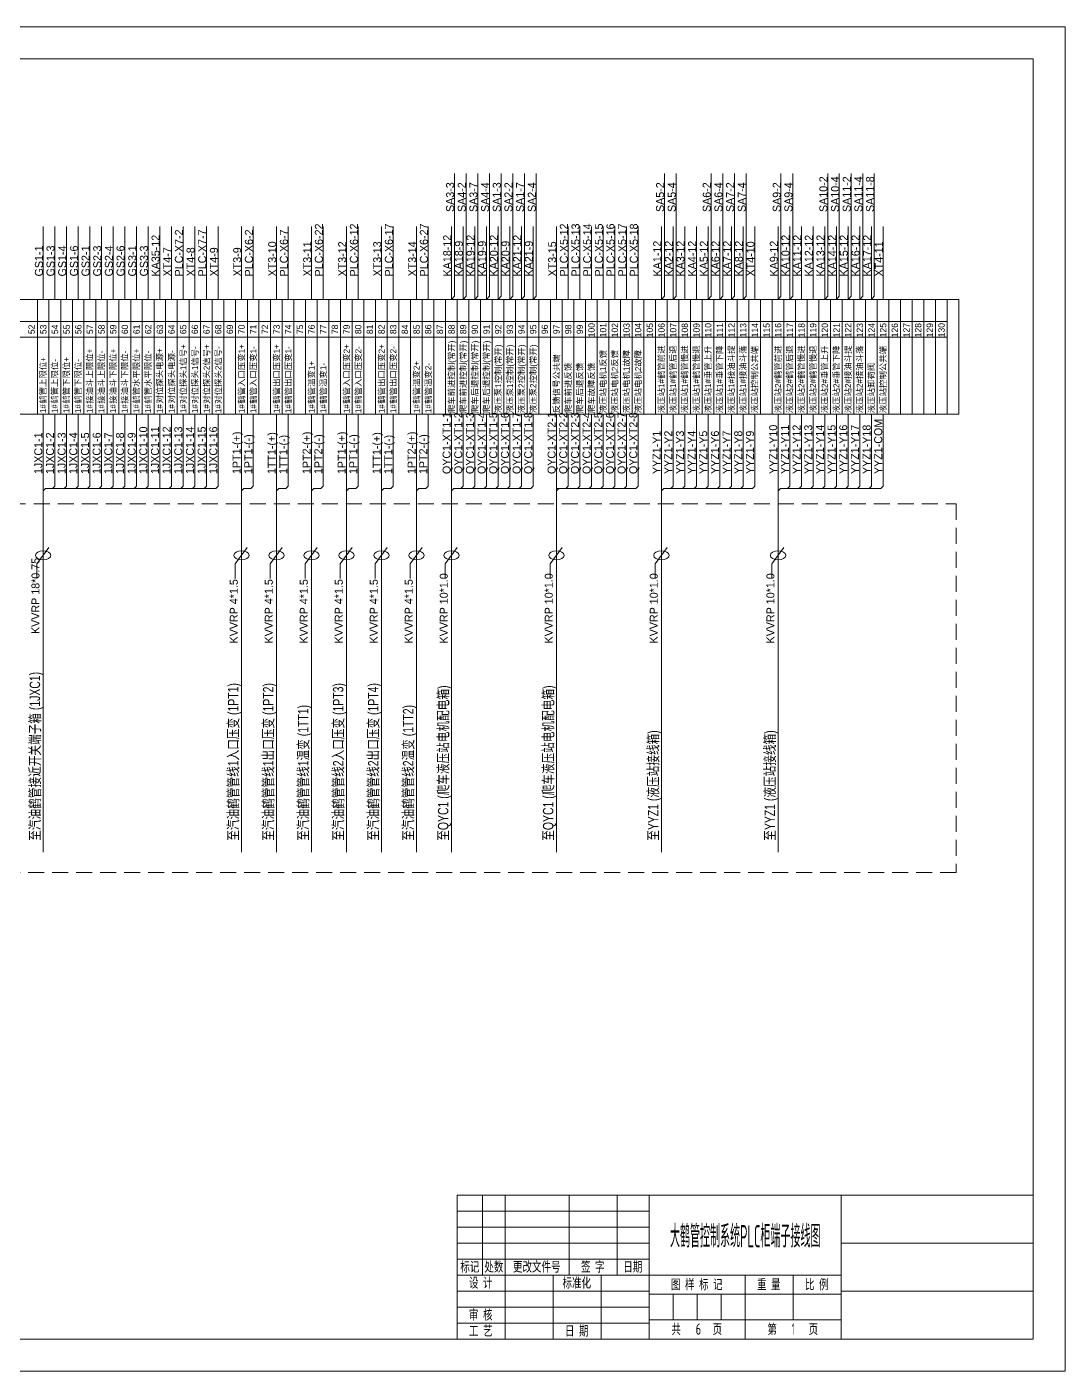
# Model space of a CAD drawing. Header units: millimetres. Extents: x 32626 to 72822, y 60047 to 123188.
# Drawn here: x 34783 to 37378, y 68575 to 71935 of the extents above; entities that cross this region are included whole.
import ezdxf
from ezdxf.enums import TextEntityAlignment as Align

# ---------------------------------------------------------------- set-up
doc = ezdxf.new("R2010")
doc.units = ezdxf.units.MM
doc.header["$LTSCALE"] = 10
doc.linetypes.add('AUDIT_D_061228083857-4', pattern=[6, 4, -2])
for name, color, linetype, lineweight in [('1轮廓实线层', 7, 'Continuous', 18), ('2细线层', 4, 'Continuous', 18), ('6文字层', 3, 'Continuous', 18), ('图框层', 7, 'Continuous', 18)]:
    doc.layers.add(name, color=color, linetype=linetype, lineweight=lineweight)
doc.styles.get("Standard").update_dxf_attribs({"font": 'isocp.shx', "width": 0.707, "bigfont": 'hztxt.shx'})
doc.styles.add('样式 1', font='SIMYOU.TTF', dxfattribs={"width": 0.75})

msp = doc.modelspace()

# ---------------------------------------------------------------- linework, layer by layer
at = {"layer": '1轮廓实线层'}
for p, q in [((35851.4, 71261.9), (35851.4, 71568)), ((35880.5, 71261.9), (35880.5, 71568)), ((35909.7, 71261.9), (35909.7, 71568)), ((35938.8, 71261.9), (35938.8, 71568)), ((35968, 71261.9), (35968, 71568)), ((35997.2, 71261.9), (35997.2, 71568)), ((36026.3, 71261.9), (36026.3, 71568)), ((36055.5, 71261.9), (36055.5, 71568)), ((36376.2, 71261.9), (36376.2, 71568)), ((36405.4, 71261.9), (36405.4, 71568)), ((36492.9, 71261.9), (36492.9, 71568)), ((36522, 71261.9), (36522, 71568)), ((36551.2, 71261.9), (36551.2, 71568)), ((36580.4, 71261.9), (36580.4, 71568)), ((36667.8, 71261.9), (36667.8, 71568)), ((36697, 71261.9), (36697, 71568)), ((36784.5, 71261.9), (36784.5, 71568)), ((36813.6, 71261.9), (36813.6, 71568)), ((36842.8, 71261.9), (36842.8, 71568)), ((36872, 71261.9), (36872, 71568)), ((36901.1, 71261.9), (36901.1, 71568)), ((34823.5, 71253.6), (34823.5, 71436.1)), ((34852.6, 71253.6), (34852.6, 71436.1)), ((34881.8, 71253.6), (34881.8, 71436.1)), ((34910.9, 71253.6), (34910.9, 71436.1)), ((34940.1, 71253.6), (34940.1, 71436.1)), ((34969.3, 71253.6), (34969.3, 71436.1)), ((34998.4, 71253.6), (34998.4, 71436.1)), ((35027.6, 71253.6), (35027.6, 71436.1)), ((35056.7, 71253.6), (35056.7, 71436.1)), ((35085.9, 71253.6), (35085.9, 71436.1)), ((35115.1, 71253.6), (35115.1, 71436.1)), ((35144.2, 71253.6), (35144.2, 71436.1)), ((35173.4, 71253.6), (35173.4, 71436.1)), ((35202.5, 71253.6), (35202.5, 71436.1)), ((35231.7, 71253.6), (35231.7, 71436.1)), ((35260.9, 71253.6), (35260.9, 71436.1)), ((35319.2, 71253.6), (35319.2, 71436.1)), ((35348.3, 71253.6), (35348.3, 71436.1)), ((35406.7, 71253.6), (35406.7, 71436.1)), ((35435.8, 71253.6), (35435.8, 71436.1)), ((35494.1, 71253.6), (35494.1, 71436.1)), ((35523.3, 71253.6), (35523.3, 71436.1)), ((35581.6, 71253.6), (35581.6, 71436.1)), ((35610.8, 71253.6), (35610.8, 71436.1)), ((35669.1, 71253.6), (35669.1, 71436.1)), ((35698.3, 71253.6), (35698.3, 71436.1)), ((35756.6, 71253.6), (35756.6, 71436.1)), ((35785.7, 71253.6), (35785.7, 71436.1)), ((35844.1, 71253.6), (35844.1, 71436.1)), ((35873.2, 71253.6), (35873.2, 71436.1)), ((35902.4, 71253.6), (35902.4, 71436.1)), ((35931.5, 71253.6), (35931.5, 71436.1)), ((35960.7, 71253.6), (35960.7, 71436.1)), ((35989.9, 71253.6), (35989.9, 71436.1)), ((36019, 71253.6), (36019, 71436.1)), ((36048.2, 71253.6), (36048.2, 71436.1)), ((36106.5, 71253.6), (36106.5, 71436.1)), ((36135.7, 71253.6), (36135.7, 71436.1)), ((36164.8, 71253.6), (36164.8, 71436.1)), ((36194, 71253.6), (36194, 71436.1)), ((36223.1, 71253.6), (36223.1, 71436.1)), ((36252.3, 71253.6), (36252.3, 71436.1)), ((36281.5, 71253.6), (36281.5, 71436.1)), ((36310.6, 71253.6), (36310.6, 71436.1)), ((36368.9, 71253.6), (36368.9, 71436.1)), ((36398.1, 71253.6), (36398.1, 71436.1)), ((36427.3, 71253.6), (36427.3, 71436.1)), ((36456.4, 71253.6), (36456.4, 71436.1)), ((36485.6, 71253.6), (36485.6, 71436.1)), ((36514.7, 71253.6), (36514.7, 71436.1)), ((36543.9, 71253.6), (36543.9, 71436.1)), ((36573.1, 71253.6), (36573.1, 71436.1)), ((36602.2, 71253.6), (36602.2, 71436.1)), ((36660.5, 71253.6), (36660.5, 71436.1)), ((36689.7, 71253.6), (36689.7, 71436.1)), ((36718.9, 71253.6), (36718.9, 71436.1)), ((36748, 71253.6), (36748, 71436.1)), ((36777.2, 71253.6), (36777.2, 71436.1)), ((36806.3, 71253.6), (36806.3, 71436.1)), ((36835.5, 71253.6), (36835.5, 71436.1)), ((36864.7, 71253.6), (36864.7, 71436.1)), ((36893.8, 71253.6), (36893.8, 71436.1)), ((36923, 71253.6), (36923, 71436.1)), ((33292.6, 71253.6), (37112.5, 71253.6)), ((34808.9, 71253.6), (34808.9, 70966.9)), ((34838, 71253.6), (34838, 70966.9)), ((34867.2, 71253.6), (34867.2, 70966.9)), ((34896.4, 71253.6), (34896.4, 70966.9)), ((34925.5, 71253.6), (34925.5, 70966.9)), ((34954.7, 71253.6), (34954.7, 70966.9)), ((34983.8, 71253.6), (34983.8, 70966.9)), ((35013, 71253.6), (35013, 70966.9)), ((35042.2, 71253.6), (35042.2, 70966.9)), ((35071.3, 71253.6), (35071.3, 70966.9)), ((35100.5, 71253.6), (35100.5, 70966.9)), ((35129.6, 71253.6), (35129.6, 70966.9)), ((35158.8, 71253.6), (35158.8, 70966.9)), ((35188, 71253.6), (35188, 70966.9)), ((35217.1, 71253.6), (35217.1, 70966.9)), ((35246.3, 71253.6), (35246.3, 70966.9)), ((35275.4, 71253.6), (35275.4, 70966.9)), ((35304.6, 71253.6), (35304.6, 70966.9)), ((35333.8, 71253.6), (35333.8, 70966.9)), ((35362.9, 71253.6), (35362.9, 70966.9)), ((35392.1, 71253.6), (35392.1, 70966.9)), ((35421.2, 71253.6), (35421.2, 70966.9)), ((35450.4, 71253.6), (35450.4, 70966.9)), ((35479.6, 71253.6), (35479.6, 70966.9)), ((35508.7, 71253.6), (35508.7, 70966.9)), ((35537.9, 71253.6), (35537.9, 70966.9)), ((35567, 71253.6), (35567, 70966.9)), ((35596.2, 71253.6), (35596.2, 70966.9)), ((35625.4, 71253.6), (35625.4, 70966.9)), ((35654.5, 71253.6), (35654.5, 70966.9)), ((35683.7, 71253.6), (35683.7, 70966.9)), ((35712.8, 71253.6), (35712.8, 70966.9)), ((35742, 71253.6), (35742, 70966.9)), ((35771.2, 71253.6), (35771.2, 70966.9)), ((35800.3, 71253.6), (35800.3, 70966.9)), ((35829.5, 71253.6), (35829.5, 70966.9)), ((35844.1, 71253.6), (35851.4, 71261.9)), ((35858.6, 71253.6), (35858.6, 70966.9)), ((35873.2, 71253.6), (35880.5, 71261.9)), ((35887.8, 71253.6), (35887.8, 70966.9)), ((35902.4, 71253.6), (35909.7, 71261.9)), ((35917, 71253.6), (35917, 70966.9)), ((35931.5, 71253.6), (35938.8, 71261.9)), ((35946.1, 71253.6), (35946.1, 70966.9)), ((35960.7, 71253.6), (35968, 71261.9)), ((35975.3, 71253.6), (35975.3, 70966.9)), ((35989.9, 71253.6), (35997.2, 71261.9)), ((36004.4, 71253.6), (36004.4, 70966.9)), ((36019, 71253.6), (36026.3, 71261.9)), ((36033.6, 71253.6), (36033.6, 70966.9)), ((36048.2, 71253.6), (36055.5, 71261.9)), ((36062.8, 71253.6), (36062.8, 70966.9)), ((36091.9, 71253.6), (36091.9, 70966.9)), ((36121.1, 71253.6), (36121.1, 70966.9)), ((36150.2, 71253.6), (36150.2, 70966.9)), ((36179.4, 71253.6), (36179.4, 70966.9)), ((36208.6, 71253.6), (36208.6, 70966.9)), ((36237.7, 71253.6), (36237.7, 70966.9)), ((36266.9, 71253.6), (36266.9, 70966.9)), ((36296, 71253.6), (36296, 70966.9)), ((36325.2, 71253.6), (36325.2, 70966.9)), ((36354.4, 71253.6), (36354.4, 70966.9)), ((36368.9, 71253.6), (36376.2, 71261.9)), ((36383.5, 71253.6), (36383.5, 70966.9)), ((36398.1, 71253.6), (36405.4, 71261.9)), ((36412.7, 71253.6), (36412.7, 70966.9)), ((36441.8, 71253.6), (36441.8, 70966.9)), ((36471, 71253.6), (36471, 70966.9)), ((36485.6, 71253.6), (36492.9, 71261.9)), ((36500.2, 71253.6), (36500.2, 70966.9)), ((36514.7, 71253.6), (36522, 71261.9)), ((36529.3, 71253.6), (36529.3, 70966.9)), ((36543.9, 71253.6), (36551.2, 71261.9)), ((36558.5, 71253.6), (36558.5, 70966.9)), ((36573.1, 71253.6), (36580.4, 71261.9)), ((36587.6, 71253.6), (36587.6, 70966.9)), ((36616.8, 71253.6), (36616.8, 70966.9)), ((36646, 71253.6), (36646, 70966.9)), ((36660.5, 71253.6), (36667.8, 71261.9)), ((36675.1, 71253.6), (36675.1, 70966.9)), ((36689.7, 71253.6), (36697, 71261.9)), ((36704.3, 71253.6), (36704.3, 70966.9)), ((36733.4, 71253.6), (36733.4, 70966.9)), ((36762.6, 71253.6), (36762.6, 70966.9)), ((36777.2, 71253.6), (36784.5, 71261.9)), ((36791.8, 71253.6), (36791.8, 70966.9)), ((36806.3, 71253.6), (36813.6, 71261.9)), ((36820.9, 71253.6), (36820.9, 70966.9)), ((36835.5, 71253.6), (36842.8, 71261.9)), ((36850.1, 71253.6), (36850.1, 70966.9)), ((36864.7, 71253.6), (36872, 71261.9)), ((36879.2, 71253.6), (36879.2, 70966.9)), ((36893.8, 71253.6), (36901.1, 71261.9)), ((36908.4, 71253.6), (36908.4, 70966.9)), ((36937.6, 71253.6), (36937.6, 70966.9)), ((36966.7, 71253.6), (36966.7, 70966.9)), ((36995.9, 71253.6), (36995.9, 70966.9)), ((37025, 71253.6), (37025, 70966.9)), ((37054.2, 71253.6), (37054.2, 70966.9)), ((37083.4, 71253.6), (37083.4, 70966.9)), ((37112.5, 71253.6), (37112.5, 70966.9)), ((33292.6, 71198.1), (37083.4, 71198.1)), ((33292.6, 71158.8), (37083.4, 71158.8)), ((37112.5, 70966.9), (33292.6, 70966.9)), ((34823.5, 70966.9), (34823.5, 70780.7)), ((34852.6, 70966.9), (34852.6, 70786.4)), ((34881.8, 70966.9), (34881.8, 70786.4)), ((34910.9, 70966.9), (34910.9, 70786.4)), ((34940.1, 70966.9), (34940.1, 70786.4)), ((34969.3, 70966.9), (34969.3, 70786.4)), ((34998.4, 70966.9), (34998.4, 70786.4)), ((35027.6, 70966.9), (35027.6, 70786.4)), ((35056.7, 70966.9), (35056.7, 70786.4)), ((35085.9, 70966.9), (35085.9, 70786.4)), ((35115.1, 70966.9), (35115.1, 70780.7)), ((35144.2, 70966.9), (35144.2, 70786.4)), ((35173.4, 70966.9), (35173.4, 70786.4)), ((35202.5, 70966.9), (35202.5, 70786.4)), ((35231.7, 70966.9), (35231.7, 70786.4)), ((35260.9, 70966.9), (35260.9, 70786.4)), ((35319.2, 70966.9), (35319.2, 70780.7)), ((35348.3, 70966.9), (35348.3, 70786.4)), ((35406.7, 70966.9), (35406.7, 70780.7)), ((35435.8, 70966.9), (35435.8, 70786.4)), ((35494.1, 70966.9), (35494.1, 70780.7)), ((35523.3, 70966.9), (35523.3, 70786.4)), ((35581.6, 70966.9), (35581.6, 70780.7)), ((35610.8, 70966.9), (35610.8, 70786.4)), ((35669.1, 70966.9), (35669.1, 70780.7)), ((35698.3, 70966.9), (35698.3, 70786.4)), ((35756.6, 70966.9), (35756.6, 70780.7)), ((35785.7, 70966.9), (35785.7, 70786.4)), ((35844.1, 70966.9), (35844.1, 70780.7)), ((35873.2, 70966.9), (35873.2, 70786.4)), ((35902.4, 70966.9), (35902.4, 70786.4)), ((35931.5, 70966.9), (35931.5, 70786.4)), ((35960.7, 70966.9), (35960.7, 70786.4)), ((35989.9, 70966.9), (35989.9, 70786.4)), ((36019, 70966.9), (36019, 70786.4)), ((36048.2, 70966.9), (36048.2, 70786.4)), ((36106.5, 70966.9), (36106.5, 70780.7)), ((36135.7, 70966.9), (36135.7, 70786.4)), ((36164.8, 70966.9), (36164.8, 70786.4)), ((36194, 70966.9), (36194, 70786.4)), ((36223.1, 70966.9), (36223.1, 70786.4)), ((36252.3, 70966.9), (36252.3, 70786.4)), ((36281.5, 70966.9), (36281.5, 70786.4)), ((36310.6, 70966.9), (36310.6, 70786.4)), ((36368.9, 70966.9), (36368.9, 70780.7)), ((36398.1, 70966.9), (36398.1, 70786.4)), ((36427.3, 70966.9), (36427.3, 70786.4)), ((36456.4, 70966.9), (36456.4, 70786.4)), ((36485.6, 70966.9), (36485.6, 70786.4)), ((36514.7, 70966.9), (36514.7, 70786.4)), ((36543.9, 70966.9), (36543.9, 70786.4)), ((36573.1, 70966.9), (36573.1, 70786.4)), ((36602.2, 70966.9), (36602.2, 70786.4)), ((36660.5, 70966.9), (36660.5, 70780.7)), ((36689.7, 70966.9), (36689.7, 70786.4)), ((36718.9, 70966.9), (36718.9, 70786.4)), ((36748, 70966.9), (36748, 70786.4)), ((36777.2, 70966.9), (36777.2, 70786.4)), ((36806.3, 70966.9), (36806.3, 70786.4)), ((36835.5, 70966.9), (36835.5, 70786.4)), ((36864.7, 70966.9), (36864.7, 70786.4)), ((36893.8, 70966.9), (36893.8, 70786.4)), ((36923, 70966.9), (36923, 70786.4)), ((34823.5, 70780.7), (34823.5, 70279.8)), ((34823.5, 70774.9), (34829.2, 70780.7)), ((35255.1, 70780.7), (34829.2, 70780.7)), ((34852.6, 70786.4), (34846.8, 70780.7)), ((34881.8, 70786.4), (34876, 70780.7)), ((34910.9, 70786.4), (34905.2, 70780.7)), ((34940.1, 70786.4), (34934.3, 70780.7)), ((34969.3, 70786.4), (34963.5, 70780.7)), ((34998.4, 70786.4), (34992.6, 70780.7)), ((35027.6, 70786.4), (35021.8, 70780.7)), ((35056.7, 70786.4), (35051, 70780.7)), ((35085.9, 70786.4), (35080.1, 70780.7)), ((35144.2, 70786.4), (35138.4, 70780.7)), ((35173.4, 70786.4), (35167.6, 70780.7)), ((35202.5, 70786.4), (35196.8, 70780.7)), ((35231.7, 70786.4), (35225.9, 70780.7)), ((35260.9, 70786.4), (35255.1, 70780.7)), ((35319.2, 70780.7), (35319.2, 70279.8)), ((35319.2, 70774.9), (35324.9, 70780.7)), ((35342.6, 70780.7), (35324.9, 70780.7)), ((35348.3, 70786.4), (35342.6, 70780.7)), ((35406.7, 70780.7), (35406.7, 70279.8)), ((35406.7, 70774.9), (35412.4, 70780.7)), ((35430, 70780.7), (35412.4, 70780.7)), ((35435.8, 70786.4), (35430, 70780.7)), ((35494.1, 70780.7), (35494.1, 70279.8)), ((35494.1, 70774.9), (35499.9, 70780.7)), ((35517.5, 70780.7), (35499.9, 70780.7)), ((35523.3, 70786.4), (35517.5, 70780.7)), ((35581.6, 70780.7), (35581.6, 70279.8)), ((35581.6, 70774.9), (35587.4, 70780.7)), ((35605, 70780.7), (35587.4, 70780.7)), ((35610.8, 70786.4), (35605, 70780.7)), ((35669.1, 70780.7), (35669.1, 70279.8)), ((35669.1, 70774.9), (35674.9, 70780.7)), ((35692.5, 70780.7), (35674.9, 70780.7)), ((35698.3, 70786.4), (35692.5, 70780.7)), ((35756.6, 70780.7), (35756.6, 70279.8)), ((35756.6, 70774.9), (35762.3, 70780.7)), ((35780, 70780.7), (35762.3, 70780.7)), ((35785.7, 70786.4), (35780, 70780.7)), ((35844.1, 70774.9), (35849.8, 70780.7)), ((35844.1, 70780.7), (35844.1, 70279.8)), ((36042.4, 70780.7), (35849.8, 70780.7)), ((35873.2, 70786.4), (35867.4, 70780.7)), ((35902.4, 70786.4), (35896.6, 70780.7)), ((35931.5, 70786.4), (35925.8, 70780.7)), ((35960.7, 70786.4), (35954.9, 70780.7)), ((35989.9, 70786.4), (35984.1, 70780.7)), ((36019, 70786.4), (36013.2, 70780.7)), ((36048.2, 70786.4), (36042.4, 70780.7)), ((36304.8, 70780.7), (36106.5, 70780.7)), ((36106.5, 70780.7), (36106.5, 70279.8)), ((36106.5, 70774.9), (36112.3, 70780.7)), ((36135.7, 70786.4), (36129.9, 70780.7)), ((36164.8, 70786.4), (36159, 70780.7)), ((36194, 70786.4), (36188.2, 70780.7)), ((36223.1, 70786.4), (36217.4, 70780.7)), ((36252.3, 70786.4), (36246.5, 70780.7)), ((36281.5, 70786.4), (36275.7, 70780.7)), ((36310.6, 70786.4), (36304.8, 70780.7)), ((36368.9, 70780.7), (36368.9, 70279.8)), ((36368.9, 70774.9), (36374.7, 70780.7)), ((36538.1, 70780.7), (36374.7, 70780.7)), ((36398.1, 70786.4), (36392.3, 70780.7)), ((36427.3, 70786.4), (36421.5, 70780.7)), ((36456.4, 70786.4), (36450.6, 70780.7)), ((36485.6, 70786.4), (36479.8, 70780.7)), ((36514.7, 70786.4), (36509, 70780.7)), ((36543.9, 70786.4), (36538.1, 70780.7)), ((36596.4, 70780.7), (36538.1, 70780.7)), ((36573.1, 70786.4), (36567.3, 70780.7)), ((36602.2, 70786.4), (36596.4, 70780.7)), ((36660.5, 70780.7), (36660.5, 70279.8)), ((36660.5, 70774.9), (36666.3, 70780.7)), ((36917.2, 70780.7), (36666.3, 70780.7)), ((36689.7, 70786.4), (36683.9, 70780.7)), ((36718.9, 70786.4), (36713.1, 70780.7)), ((36748, 70786.4), (36742.2, 70780.7)), ((36777.2, 70786.4), (36771.4, 70780.7)), ((36806.3, 70786.4), (36800.6, 70780.7)), ((36835.5, 70786.4), (36829.7, 70780.7)), ((36864.7, 70786.4), (36858.9, 70780.7)), ((36893.8, 70786.4), (36888, 70780.7)), ((36923, 70786.4), (36917.2, 70780.7)), ((34837.8, 70633.2), (34808, 70592.9)), ((35333.5, 70633.2), (35303.7, 70592.9)), ((35421, 70633.2), (35391.2, 70592.9)), ((35508.5, 70633.2), (35478.7, 70592.9)), ((35596, 70633.2), (35566.2, 70592.9)), ((35683.4, 70633.2), (35653.6, 70592.9)), ((35770.9, 70633.2), (35741.1, 70592.9)), ((35858.4, 70633.2), (35828.6, 70592.9)), ((36120.8, 70633.2), (36091, 70592.9)), ((36383.3, 70633.2), (36353.5, 70592.9)), ((36674.9, 70633.2), (36645.1, 70592.9)), ((34808, 70592.9), (34808, 70555.6)), ((35303.7, 70592.9), (35303.7, 70555.6)), ((35391.2, 70592.9), (35391.2, 70555.6)), ((35478.7, 70592.9), (35478.7, 70555.6)), ((35566.2, 70592.9), (35566.2, 70555.6)), ((35653.6, 70592.9), (35653.6, 70555.6)), ((35741.1, 70592.9), (35741.1, 70555.6)), ((35828.6, 70592.9), (35828.6, 70555.6)), ((36091, 70592.9), (36091, 70555.6)), ((36353.5, 70592.9), (36353.5, 70555.6)), ((36645.1, 70592.9), (36645.1, 70555.6)), ((34823.5, 70279.8), (34823.5, 69871.8)), ((35319.2, 70279.8), (35319.2, 69871.8)), ((35406.7, 70279.8), (35406.7, 69871.8)), ((35494.1, 70279.8), (35494.1, 69871.8)), ((35581.6, 70279.8), (35581.6, 69871.8)), ((35669.1, 70279.8), (35669.1, 69871.8)), ((35756.6, 70279.8), (35756.6, 69871.8)), ((35844.1, 70279.8), (35844.1, 69871.8)), ((36106.6, 70279.8), (36106.6, 69871.8)), ((36368.9, 70279.8), (36368.9, 69871.8)), ((36660.5, 70279.8), (36660.5, 69871.8)), ((37298, 69014.8), (35858, 69014.8)), ((35858, 68654.8), (35858, 69014.8)), ((35858, 68654.8), (37298, 68654.8))]:
    msp.add_line(p, q, dxfattribs=at)
at = {"layer": '1轮廓实线层', "linetype": 'AUDIT_D_061228083857-4'}
msp.add_lwpolyline([(32999.7, 70742.6), (37105.7, 70742.6), (37105.7, 69821.4), (32999.7, 69821.4)], close=True, dxfattribs=at)
at = {"layer": '1轮廓实线层'}
for centre in [(34823.5, 70613.8), (35319.2, 70613.8), (35406.7, 70613.8), (35494.1, 70613.8), (35581.6, 70613.8), (35669.1, 70613.8), (35756.6, 70613.8), (35844.1, 70613.8), (36106.5, 70613.8), (36368.9, 70613.8), (36660.5, 70613.8)]:
    msp.add_ellipse(centre, major_axis=(19.3, 0), ratio=0.567806, dxfattribs=at)
at = {"layer": '2细线层'}
for p, q in [((37378, 71934.8), (32626, 71934.8)), ((37378, 71934.8), (37378, 68574.8)), ((35922, 68814.8), (35922, 69014.8)), ((35978, 68814.8), (35978, 69014.8)), ((36138, 68814.8), (36138, 69014.8)), ((36258, 68814.8), (36258, 69014.8)), ((36338, 68654.8), (36338, 69014.8)), ((36818, 68654.8), (36818, 69014.8)), ((35858, 68974.8), (36338, 68974.8)), ((35858, 68934.8), (36338, 68934.8)), ((35858, 68894.8), (36338, 68894.8)), ((36818, 68894.8), (37298, 68894.8)), ((35858, 68854.8), (36338, 68854.8)), ((35858, 68814.8), (36818, 68814.8)), ((35978, 68654.8), (35978, 68814.8)), ((36098, 68654.8), (36098, 68814.8)), ((36218, 68654.8), (36218, 68814.8)), ((36578, 68654.8), (36578, 68814.8)), ((36698, 68702.8), (36698, 68814.8)), ((35858, 68774.8), (36338, 68774.8)), ((36338, 68766.8), (36818, 68766.8)), ((36398, 68702.8), (36398, 68766.8)), ((36458, 68702.8), (36458, 68766.8)), ((36518, 68702.8), (36518, 68766.8)), ((36818, 68774.8), (37298, 68774.8)), ((35858, 68734.8), (36338, 68734.8)), ((35858, 68694.8), (36338, 68694.8)), ((36338, 68702.8), (36818, 68702.8)), ((37378, 68574.8), (32626, 68574.8))]:
    msp.add_line(p, q, dxfattribs=at)
at = {"layer": '图框层'}
for p, q in [((37298, 71854.8), (32826, 71854.8)), ((37298, 71854.8), (37298, 68654.8)), ((37298, 68654.8), (37298, 69014.8)), ((32826, 68654.8), (37298, 68654.8))]:
    msp.add_line(p, q, dxfattribs=at)

# ---------------------------------------------------------------- texts
at = {"layer": '1轮廓实线层', "style": '样式 1'}
for s, height, p in [('SA3-3', 20, (35850.7, 71472)), ('SA4-2', 20, (35879.8, 71472)), ('SA3-7', 20, (35909, 71472)), ('SA4-4', 20, (35938.2, 71472)), ('SA1-3', 20, (35967.3, 71472)), ('SA2-2', 20, (35996.5, 71472)), ('SA1-7', 20, (36025.6, 71472)), ('SA2-4', 20, (36054.8, 71472)), ('SA5-2', 20, (36375.6, 71472)), ('SA5-4', 20, (36404.7, 71472)), ('SA6-2', 20, (36492.2, 71472)), ('SA6-4', 20, (36521.4, 71472)), ('SA7-2', 20, (36550.5, 71472)), ('SA7-4', 20, (36579.7, 71472)), ('SA9-2', 20, (36667.2, 71472)), ('SA9-4', 20, (36696.3, 71472)), ('SA10-2', 20, (36783.8, 71472)), ('SA10-4', 20, (36813, 71472)), ('SA11-2', 20, (36842.1, 71472)), ('SA11-4', 20, (36871.3, 71472)), ('SA11-8', 20, (36900.4, 71472)), ('PLC-X6-22', 20, (35522.6, 71311)), ('PLC-X6-12', 20, (35610.1, 71311)), ('PLC-X6-17', 20, (35697.6, 71311)), ('PLC-X6-27', 20, (35785.1, 71311)), ('PLC-X5-12', 20, (36135, 71311)), ('PLC-X5-13', 20, (36164.1, 71311)), ('PLC-X5-14', 20, (36193.3, 71311)), ('PLC-X5-15', 20, (36222.5, 71311)), ('PLC-X5-16', 20, (36251.6, 71311)), ('PLC-X5-17', 20, (36280.8, 71311)), ('PLC-X5-18', 20, (36309.9, 71311)), ('KA35-12', 20, (35114.4, 71311)), ('PLC-X7-2', 20, (35172.7, 71311)), ('PLC-X7-7', 20, (35231, 71311)), ('PLC-X6-2', 20, (35347.7, 71311)), ('PLC-X6-7', 20, (35435.1, 71311)), ('KA18-12', 20, (35843.4, 71311)), ('KA19-12', 20, (35901.7, 71311)), ('KA20-12', 20, (35960, 71311)), ('KA21-12', 20, (36018.3, 71311)), ('KA10-12', 20, (36689, 71311)), ('KA11-12', 20, (36718.2, 71311)), ('KA12-12', 20, (36747.3, 71311)), ('KA13-12', 20, (36776.5, 71311)), ('KA14-12', 20, (36805.7, 71311)), ('KA15-12', 20, (36834.8, 71311)), ('KA16-12', 20, (36864, 71311)), ('KA17-12', 20, (36893.1, 71311)), ('GS1-1', 20, (34822.8, 71311)), ('GS1-3', 20, (34851.9, 71311)), ('GS1-4', 20, (34881.1, 71311)), ('GS1-6', 20, (34910.3, 71311)), ('GS2-1', 20, (34939.4, 71311)), ('GS2-3', 20, (34968.6, 71311)), ('GS2-4', 20, (34997.7, 71311)), ('GS2-6', 20, (35026.9, 71311)), ('GS3-1', 20, (35056.1, 71311)), ('GS3-3', 20, (35085.2, 71311)), ('XT4-7', 20, (35143.5, 71311)), ('XT4-8', 20, (35201.9, 71311)), ('XT4-9', 20, (35260.2, 71311)), ('XT3-9', 20, (35318.5, 71311)), ('XT3-10', 20, (35406, 71311)), ('XT3-11', 20, (35493.5, 71311)), ('XT3-12', 20, (35580.9, 71311)), ('XT3-13', 20, (35668.4, 71311)), ('XT3-14', 20, (35755.9, 71311)), ('KA18-9', 20, (35872.5, 71311)), ('KA19-9', 20, (35930.9, 71311)), ('KA20-9', 20, (35989.2, 71311)), ('KA21-9', 20, (36047.5, 71311)), ('XT3-15', 20, (36105.8, 71311)), ('KA1-12', 20, (36368.3, 71311)), ('KA2-12', 20, (36397.4, 71311)), ('KA3-12', 20, (36426.6, 71311)), ('KA4-12', 20, (36455.7, 71311)), ('KA5-12', 20, (36484.9, 71311)), ('KA6-12', 20, (36514.1, 71311)), ('KA7-12', 20, (36543.2, 71311)), ('KA8-12', 20, (36572.4, 71311)), ('XT4-10', 20, (36601.5, 71311)), ('KA9-12', 20, (36659.9, 71311)), ('XT4-11', 20, (36922.3, 71311)), ('52', 16, (34802.6, 71166.8)), ('53', 16, (34831.7, 71166.8)), ('54', 16, (34860.9, 71166.8)), ('55', 16, (34890, 71166.8)), ('56', 16, (34919.2, 71166.8)), ('57', 16, (34948.3, 71166.8)), ('58', 16, (34977.4, 71166.8)), ('59', 16, (35006.6, 71166.8)), ('60', 16, (35035.7, 71166.8)), ('61', 16, (35064.8, 71166.8)), ('62', 16, (35094, 71166.8)), ('63', 16, (35123.2, 71166.8)), ('64', 16, (35152.3, 71166.8)), ('65', 16, (35181.5, 71166.8)), ('66', 16, (35210.6, 71166.8)), ('67', 16, (35239.8, 71166.8)), ('68', 16, (35269, 71166.8)), ('69', 16, (35298.1, 71166.8)), ('70', 16, (35327.3, 71166.8)), ('71', 16, (35356.4, 71166.8)), ('72', 16, (35385.6, 71166.8)), ('73', 16, (35414.8, 71166.8)), ('74', 16, (35443.9, 71166.8)), ('75', 16, (35473.1, 71166.8)), ('76', 16, (35502.2, 71166.8)), ('77', 16, (35531.4, 71166.8)), ('78', 16, (35560.6, 71166.8)), ('79', 16, (35589.7, 71166.8)), ('80', 16, (35618.9, 71166.8)), ('81', 16, (35648, 71166.8)), ('82', 16, (35677.2, 71166.8)), ('83', 16, (35706.4, 71166.8)), ('84', 16, (35735.5, 71166.8)), ('85', 16, (35764.7, 71166.8)), ('86', 16, (35793.8, 71166.8)), ('87', 16, (35823, 71166.8)), ('88', 16, (35852.2, 71166.8)), ('89', 16, (35881.3, 71166.8)), ('90', 16, (35910.5, 71166.8)), ('91', 16, (35939.6, 71166.8)), ('92', 16, (35968.8, 71166.8)), ('93', 16, (35998, 71166.8)), ('94', 16, (36027.1, 71166.8)), ('95', 16, (36056.3, 71166.8)), ('96', 16, (36085.4, 71166.8)), ('97', 16, (36114.6, 71166.8)), ('98', 16, (36143.8, 71166.8)), ('99', 16, (36172.9, 71166.8)), ('100', 16, (36202.1, 71158.8)), ('101', 16, (36231.2, 71158.8)), ('102', 16, (36260.4, 71158.8)), ('103', 16, (36289.6, 71158.8)), ('104', 16, (36318.7, 71158.8)), ('105', 16, (36347.9, 71158.8)), ('106', 16, (36377, 71158.8)), ('107', 16, (36406.2, 71158.8)), ('108', 16, (36435.4, 71158.8)), ('109', 16, (36464.5, 71158.8)), ('110', 16, (36493.7, 71158.8)), ('111', 16, (36522.8, 71158.8)), ('112', 16, (36552, 71158.8)), ('113', 16, (36581.2, 71158.8)), ('114', 16, (36610.3, 71158.8)), ('115', 16, (36639.5, 71158.8)), ('116', 16, (36668.6, 71158.8)), ('117', 16, (36697.8, 71158.8)), ('118', 16, (36727, 71158.8)), ('119', 16, (36756.1, 71158.8)), ('120', 16, (36785.3, 71158.8)), ('121', 16, (36814.4, 71158.8)), ('122', 16, (36843.6, 71158.8)), ('123', 16, (36872.8, 71158.8)), ('124', 16, (36901.9, 71158.8)), ('125', 16, (36931.1, 71158.8)), ('126', 16, (36960.2, 71158.8)), ('127', 16, (36989.4, 71158.8)), ('128', 16, (37018.6, 71158.8)), ('129', 16, (37047.7, 71158.8)), ('130', 16, (37076.9, 71158.8)), ('对位探头1信号+', 15, (35181.1, 70992.7)), ('对位探头1信号-', 15, (35210.3, 70992.7)), ('对位探头2信号+', 15, (35239.5, 70992.7)), ('对位探头2信号-', 15, (35268.6, 70992.7)), ('鹤管入口压变1+', 15, (35326.9, 70992.7)), ('鹤管入口压变1-', 15, (35356.1, 70992.7)), ('鹤管出口压变1+', 15, (35414.4, 70992.7)), ('鹤管出口压变1-', 15, (35443.6, 70992.7)), ('鹤管入口压变2+', 15, (35589.4, 70992.7)), ('鹤管入口压变2-', 15, (35618.5, 70992.7)), ('鹤管出口压变2+', 15, (35676.9, 70992.7)), ('鹤管出口压变2-', 15, (35706, 70992.7)), ('爬车前进控制(常开)', 15, (35851.7, 70969.2)), ('爬车前进控制(常开)', 15, (35880.8, 70969.2)), ('爬车后退控制(常开)', 15, (35910, 70969.2)), ('爬车后退控制(常开)', 15, (35939.1, 70969.2)), ('液压泵1控制(常开)', 15, (35968.3, 70969.2)), ('液压泵1控制(常开)', 15, (35997.5, 70969.2)), ('液压泵2控制(常开)', 15, (36026.6, 70969.2)), ('液压泵2控制(常开)', 15, (36055.8, 70969.2)), ('液压站1#鹤管前进', 15, (36376.2, 70969.2)), ('液压站1#鹤管后退', 15, (36405.4, 70969.2)), ('液压站1#鹤管慢进', 15, (36434.5, 70969.2)), ('液压站1#鹤管慢退', 15, (36463.7, 70969.2)), ('液压站1#垂管上升', 15, (36492.9, 70969.2)), ('液压站1#垂管下降', 15, (36522, 70969.2)), ('液压站1#接油斗提', 15, (36551.2, 70969.2)), ('液压站1#接油斗落', 15, (36580.3, 70969.2)), ('液压站控制公共端', 15, (36609.5, 70969.2)), ('液压站2#鹤管前进', 15, (36667.8, 70969.2)), ('液压站2#鹤管后退', 15, (36697, 70969.2)), ('液压站2#鹤管慢进', 15, (36726.1, 70969.2)), ('液压站2#鹤管慢退', 15, (36755.3, 70969.2)), ('液压站2#垂管上升', 15, (36784.5, 70969.2)), ('液压站2#垂管下降', 15, (36813.6, 70969.2)), ('液压站2#接油斗提', 15, (36842.8, 70969.2)), ('液压站2#接油斗落', 15, (36871.9, 70969.2)), ('液压站控制公共端', 15, (36930.3, 70969.2)), ('鹤管上限位+', 15, (34830.7, 70992.8)), ('鹤管上限位-', 15, (34859.9, 70992.8)), ('鹤管下限位+', 15, (34889.1, 70992.8)), ('鹤管下限位-', 15, (34918.2, 70992.8)), ('接油斗上限位+', 15, (34947.4, 70992.8)), ('接油斗上限位-', 15, (34976.5, 70992.8)), ('接油斗下限位+', 15, (35005.7, 70992.8)), ('接油斗下限位-', 15, (35034.9, 70992.8)), ('鹤管水平限位+', 15, (35064, 70992.8)), ('鹤管水平限位-', 15, (35093.2, 70992.8)), ('对位探头电源+', 15, (35122.1, 70993.5)), ('对位探头电源-', 15, (35152, 70993.5)), ('反馈信号公共端', 15, (36114.1, 70969.2)), ('液压站电机1反馈', 15, (36230.7, 70969.2)), ('液压站电机2反馈', 15, (36259.9, 70969.2)), ('液压站电机1故障', 15, (36289.1, 70969.2)), ('液压站电机2故障', 15, (36318.2, 70969.2)), ('鹤管温变1+', 15, (35501.9, 70992.7)), ('鹤管温变1-', 15, (35531.1, 70992.7)), ('鹤管温变2+', 15, (35764.3, 70992.7)), ('鹤管温变2-', 15, (35793.5, 70992.7)), ('爬车前进反馈', 15, (36143.3, 70969.2)), ('爬车后退反馈', 15, (36172.4, 70969.2)), ('爬车故障反馈', 15, (36201.6, 70969.2)), ('液压站卸荷阀', 15, (36901.1, 70969.2)), ('1#', 15, (34830.7, 70969.2)), ('1#', 15, (34859.9, 70969.2)), ('1#', 15, (34889.1, 70969.2)), ('1#', 15, (34918.2, 70969.2)), ('1#', 15, (34947.4, 70969.2)), ('1#', 15, (34976.5, 70969.2)), ('1#', 15, (35005.7, 70969.2)), ('1#', 15, (35034.9, 70969.2)), ('1#', 15, (35064, 70969.2)), ('1#', 15, (35093.2, 70969.2)), ('1#', 15, (35122.1, 70969.2)), ('1#', 15, (35152, 70969.2)), ('1#', 15, (35181.1, 70969.2)), ('1#', 15, (35210.3, 70969.2)), ('1#', 15, (35239.5, 70969.2)), ('1#', 15, (35268.6, 70969.2)), ('1#', 15, (35326.9, 70969.2)), ('1#', 15, (35356.1, 70969.2)), ('1#', 15, (35414.4, 70969.2)), ('1#', 15, (35443.6, 70969.2)), ('1#', 15, (35501.9, 70969.2)), ('1#', 15, (35531.1, 70969.2)), ('1#', 15, (35589.4, 70969.2)), ('1#', 15, (35618.5, 70969.2)), ('1#', 15, (35676.9, 70969.2)), ('1#', 15, (35706, 70969.2)), ('1#', 15, (35764.3, 70969.2)), ('1#', 15, (35793.5, 70969.2)), ('QYC1-XT1-1', 20, (35841.9, 70817)), ('QYC1-XT1-2', 20, (35871.1, 70817)), ('QYC1-XT1-3', 20, (35900.2, 70817)), ('QYC1-XT1-4', 20, (35929.4, 70817)), ('QYC1-XT1-5', 20, (35958.6, 70817)), ('QYC1-XT1-6', 20, (35987.7, 70817)), ('QYC1-XT1-7', 20, (36016.9, 70817)), ('QYC1-XT1-8', 20, (36046, 70817)), ('QYC1-XT2-1', 20, (36104.4, 70817)), ('QYC1-XT2-2', 20, (36133.5, 70817)), ('QYC1-XT2-3', 20, (36162.7, 70817)), ('QYC1-XT2-4', 20, (36191.8, 70817)), ('QYC1-XT2-5', 20, (36221, 70817)), ('QYC1-XT2-6', 20, (36250.2, 70817)), ('QYC1-XT2-7', 20, (36279.3, 70817)), ('QYC1-XT2-8', 20, (36308.5, 70817)), ('1JXC1-10', 20, (35083.8, 70817)), ('1JXC1-11', 20, (35112.9, 70817)), ('1JXC1-12', 20, (35142.1, 70817)), ('1JXC1-13', 20, (35171.2, 70817)), ('1JXC1-14', 20, (35200.4, 70817)), ('1JXC1-15', 20, (35229.6, 70817)), ('1JXC1-16', 20, (35258.7, 70817)), ('YYZ1-Y10', 20, (36658.4, 70817)), ('YYZ1-Y11', 20, (36687.6, 70817)), ('YYZ1-Y12', 20, (36716.7, 70817)), ('YYZ1-Y13', 20, (36745.9, 70817)), ('YYZ1-Y14', 20, (36775, 70817)), ('YYZ1-Y15', 20, (36804.2, 70817)), ('YYZ1-Y16', 20, (36833.4, 70817)), ('YYZ1-Y17', 20, (36862.5, 70817)), ('YYZ1-Y18', 20, (36891.7, 70817)), ('YYZ1-COM', 20, (36920.8, 70817)), ('1JXC1-1', 20, (34821.3, 70817)), ('1JXC1-2', 20, (34850.5, 70817)), ('1JXC1-3', 20, (34879.6, 70817)), ('1JXC1-4', 20, (34908.8, 70817)), ('1JXC1-5', 20, (34938, 70817)), ('1JXC1-6', 20, (34967.1, 70817)), ('1JXC1-7', 20, (34996.3, 70817)), ('1JXC1-8', 20, (35025.4, 70817)), ('1JXC1-9', 20, (35054.6, 70817)), ('1PT1-(+)', 20, (35317, 70817)), ('1PT1-(-)', 20, (35346.2, 70817)), ('1TT1-(+)', 20, (35404.5, 70817)), ('1TT1-(-)', 20, (35433.7, 70817)), ('1PT2-(+)', 20, (35492, 70817)), ('1PT2-(-)', 20, (35521.2, 70817)), ('1PT1-(+)', 20, (35579.5, 70817)), ('1PT1-(-)', 20, (35608.6, 70817)), ('1TT1-(+)', 20, (35667, 70817)), ('1TT1-(-)', 20, (35696.1, 70817)), ('1PT2-(+)', 20, (35754.4, 70817)), ('1PT2-(-)', 20, (35783.6, 70817)), ('YYZ1-Y1', 20, (36366.8, 70817)), ('YYZ1-Y2', 20, (36396, 70817)), ('YYZ1-Y3', 20, (36425.1, 70817)), ('YYZ1-Y4', 20, (36454.3, 70817)), ('YYZ1-Y5', 20, (36483.4, 70817)), ('YYZ1-Y6', 20, (36512.6, 70817)), ('YYZ1-Y7', 20, (36541.8, 70817)), ('YYZ1-Y8', 20, (36570.9, 70817)), ('YYZ1-Y9', 20, (36600.1, 70817))]:
    msp.add_text(s, height=height, rotation=90, dxfattribs=at).set_placement(p)
at = {"layer": '1轮廓实线层', "attachment_point": 7, "rotation": 90, "style": '样式 1'}
for s, insert, char_height, width in [('{\\W1;KVVRP 18*0.75}', (34814.5, 70417.2), 20, 273.5), ('{\\W1;KVVRP 10*1.0}', (35835.1, 70393.6), 20, 230.833), ('{\\W1;KVVRP 10*1.0}', (36097.5, 70393.6), 20, 230.833), ('{\\W1;KVVRP 10*1.0}', (36360, 70393.6), 20, 230.833), ('{\\W1;KVVRP 10*1.0}', (36651.6, 70393.6), 20, 230.833), ('{\\W1;KVVRP 4*1.5}', (35310.2, 70393.6), 20, 230.833), ('{\\W1;KVVRP 4*1.5}', (35397.7, 70393.6), 20, 230.833), ('{\\W1;KVVRP 4*1.5}', (35485.2, 70393.6), 20, 230.833), ('{\\W1;KVVRP 4*1.5}', (35572.6, 70393.6), 20, 230.833), ('{\\W1;KVVRP 4*1.5}', (35660.1, 70393.6), 20, 230.833), ('{\\W1;KVVRP 4*1.5}', (35747.6, 70393.6), 20, 230.833), ('至汽油鹤管接近开关端子箱 (1JXC1)', (34823.5, 69900.5), 26, 613.113), ('至汽油鹤管管线1入口压变 (1PT1)', (35319.2, 69900.5), 26, 613.113), ('至汽油鹤管管线1出口压变 (1PT2)', (35406.7, 69900.5), 26, 613.113), ('至汽油鹤管管线2入口压变 (1PT3)', (35581.7, 69900.5), 26, 613.113), ('至汽油鹤管管线2出口压变 (1PT4)', (35669.2, 69900.5), 26, 613.113), ('至QYC1 (爬车液压站电机配电箱)', (35844.1, 69900.5), 26, 613.113), ('至QYC1 (爬车液压站电机配电箱)', (36106.6, 69900.5), 26, 613.113), ('至汽油鹤管管线1温变 (1TT1)', (35494.2, 69900.5), 26, 613.113), ('至汽油鹤管管线2温变 (1TT2)', (35756.6, 69900.5), 26, 613.113), ('至YYZ1 (液压站接线箱)', (36369, 69900.5), 26, 613.113), ('至YYZ1 (液压站接线箱)', (36660.6, 69900.5), 26, 613.113)]:
    msp.add_mtext(s, dxfattribs=dict(at, insert=insert, char_height=char_height, width=width))
at = {"layer": '6文字层', "width": 0.707}
for s, p in [('标记', (35890, 68834.8)), ('处数', (35950, 68834.8))]:
    msp.add_text(s, height=28, dxfattribs=at).set_placement(p, align=Align.MIDDLE_CENTER)
at = {"layer": '6文字层', "char_height": 28, "attachment_point": 5}
for s, insert, width in [(' 更改文件号 ', (36051.6, 68834.8), 167.559), (' 签 字 ', (36191.6, 68834.8), 97.566), (' 日期 ', (36291.6, 68834.8), 78.477), (' 设 计 ', (35911.6, 68794.8), 97.566), (' 标准化 ', (36151.6, 68794.8), 109.161), (' 图 样 标 记 ', (36451.6, 68790.8), 196.122), (' 重 量 ', (36631.6, 68790.8), 97.566), (' 比 例 ', (36751.6, 68790.8), 97.566), (' 审 核 ', (35911.6, 68714.8), 97.566), (' 工 艺 ', (35911.6, 68674.8), 97.566), (' 日 期 ', (36151.6, 68674.8), 97.566), ('共       页', (36457.2, 68678.8), 188.309), ('第       页', (36697.2, 68678.8), 188.062)]:
    msp.add_mtext(s, dxfattribs=dict(at, insert=insert, width=width))
at = {"layer": '6文字层'}
for tag, p, height, width in [('大鹤管控制系统PLC柜端子接线图', (36390.3, 68883.8), 56, 0.446978), ('6', (36454.6, 68665.9), 28, 0.74953), ('1', (36694.6, 68665.9), 28, 0.563)]:
    msp.add_attdef(tag, p, '', height=height, dxfattribs=dict(at, width=width))

doc.saveas('drawing.dxf')
